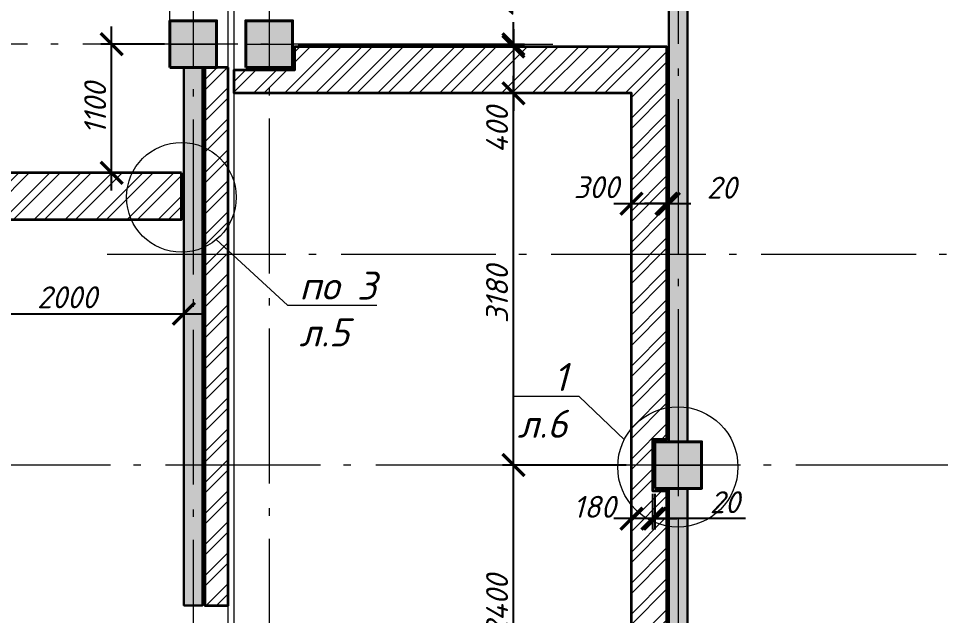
# Model space of a CAD drawing. Header units: millimetres. Extents: x -82276 to 69119, y 30132 to 86759.
# Drawn here: x -16766 to -8877, y 64568 to 69676 of the extents above; entities that cross this region are included whole.
import ezdxf
from ezdxf import colors
from ezdxf.entities.mleader import LeaderData, LeaderLine
from ezdxf.enums import TextEntityAlignment as Align
from ezdxf.math import Vec2, Vec3

# ---------------------------------------------------------------- set-up
doc = ezdxf.new("R2010")
doc.units = ezdxf.units.MM
doc.header["$MEASUREMENT"] = 0
doc.linetypes.add('Double Dashed', pattern=[1797.222233, 1325, -211.666656, 63.333344, -197.222233])
doc.layers.get('0').update_dxf_attribs({"lineweight": 5})
doc.layers.add('#Hatch', color=252, linetype='Continuous', lineweight=5, true_color=0x696969)
for name, color, linetype, lineweight in [('#Выноски', 150, 'Continuous', 15), ('#стены внутр', 152, 'Continuous', 35), ('#стены наруж', 12, 'Continuous', 35), ('колонны_Ном._пера__94', 252, 'Continuous', 5), ('колонны_Ном._пера__99', 7, 'Continuous', 40), ('оси_Ном._пера__96', 7, 'Continuous', 5), ('размеры', 7, 'Continuous', 5), ('чертеж', 7, 'Continuous', 5), ('штриховка_Ном._пера__93', 253, 'Continuous', 5)]:
    doc.layers.add(name, color=color, linetype=linetype, lineweight=lineweight)
doc.layers.add('колонны', color=7, linetype='Continuous')
doc.layers.add('оси', color=7, linetype='Continuous')
doc.styles.add('STEP PR', font='isocpeui.ttf')
doc.styles.add('СГЕНЕРИР_СТИЛЬ_2', font='gost_2_304-81_type.ttf')
doc.dimstyles.new('SPDS', dxfattribs={"dimscale": 50, "dimtxt": 2.5, "dimasz": 2.5, "dimexe": 1.25, "dimexo": 0.625, "dimtad": 1, "dimdec": 0, "dimrnd": 0.001, "dimtxsty": 'STEP PR', "dimblk": 'ARCHTICK', "dimcen": 2.5, "dimdle": 2, "dimclrd": 256, "dimclre": 256, "dimclrt": 7, "dimadec": 0, "dimazin": 2, "dimtfac": 0.75, "dimtdec": 0, "dimtmove": 1, "dimatfit": 3, "dimfxl": 1, "dimtolj": 1, "dimarcsym": 1})

# ---------------------------------------------------------------- blocks, each defined once
blk = doc.blocks.new('Стандартный маркер сетки_16')
at = {"layer": 'оси_Ном._пера__96', "linetype": 'Double Dashed'}
for p, q in [((900, 0), (41068.3, 0)), ((41068.3, 0), (41968.3, 0))]:
    blk.add_line(p, q, dxfattribs=at)
at = {"layer": 'оси_Ном._пера__96', "style": 'СГЕНЕРИР_СТИЛЬ_2'}
blk.add_attdef('AC_MarkerText_1', text='', height=350, rotation=180, dxfattribs=at).set_placement((-260.8, 269.7), align=Align.BOTTOM_LEFT)
blk = doc.blocks.new('Стандартный маркер сетки_17')
at = {"layer": 'оси_Ном._пера__96', "linetype": 'Double Dashed'}
blk.add_line((900, 0), (20403.4, 0), dxfattribs=at)
at = {"layer": 'оси_Ном._пера__96', "style": 'СГЕНЕРИР_СТИЛЬ_2'}
blk.add_attdef('AC_MarkerText_1', text='', height=350, rotation=90, dxfattribs=at).set_placement((21973.1, -122.2), align=Align.BOTTOM_LEFT)
blk = doc.blocks.new('_ArchTick')
at = {"color": 0, "linetype": 'ByBlock', "const_width": 0.15}
blk.add_lwpolyline([(-0.5, -0.5), (0.5, 0.5)], dxfattribs=at)
blk = doc.blocks.new('*D53')
at = {"layer": 'Defpoints', "color": 0, "transparency": 16777216}
for p in [(-14421, 69455.7), (-14401, 69435.7), (-12530.7, 69435.7)]:
    blk.add_point(p, dxfattribs=at)
at = {"layer": 'размеры', "lineweight": -2, "transparency": 16777216}
for p, q in [((-12530.7, 69455.7), (-12530.7, 69643.2)), ((-14374.1, 69455.7), (-12437, 69455.7)), ((-14354.1, 69435.7), (-12437, 69435.7)), ((-12530.7, 69455.7), (-12530.7, 69435.7)), ((-12530.7, 69435.7), (-12530.7, 69248.2))]:
    blk.add_line(p, q, dxfattribs=at)
at = {"layer": 'размеры', "lineweight": -2, "transparency": 16777216, "xscale": 187.5, "yscale": 187.5, "zscale": 187.5}
for p, rotation in [((-12530.7, 69455.7), 270), ((-12530.7, 69435.7), 90)]:
    blk.add_blockref('_ArchTick', p, dxfattribs=dict(at, rotation=rotation))
at = {"layer": 'размеры', "color": 7, "transparency": 16777216, "insert": (-12625.7, 69821), "char_height": 187.5, "attachment_point": 5, "rotation": 90, "style": 'STEP PR'}
blk.add_mtext('\\A1;20', dxfattribs=at)
blk = doc.blocks.new('A$C5AF24F9C')
at = {"layer": 'колонны_Ном._пера__94', "linetype": 'Continuous', "true_color": 0x737373}
blk.add_hatch(color=8, dxfattribs=at).paths.add_polyline_path([(167.4, 1128.3), (327.4, 1128.3), (327.4, 5728.7), (167.4, 5728.7)])
at = {"layer": '#стены внутр', "lineweight": 30}
blk.add_lwpolyline([(167.4, 5728.7), (327.4, 5728.7), (327.4, 1128.3), (167.4, 1128.3), (167.4, 5728.7)], dxfattribs=at)
blk = doc.blocks.new('Колонна_15_1', base_point=(22379, 71855.7))
at = {"layer": 'колонны_Ном._пера__94', "linetype": 'Continuous'}
blk.add_hatch(color=256, dxfattribs=at).paths.add_polyline_path([(22179, 71646.7), (22579, 71646.7), (22579, 72046.7), (22179, 72046.7)])
at = {"layer": 'колонны_Ном._пера__94', "color": 253, "lineweight": 5, "true_color": 0xa3a3a3}
for points in [[(22379, 72046.7), (22379, 71646.7)], [(22179, 71846.7), (22579, 71846.7)]]:
    blk.add_lwpolyline(points, dxfattribs=at)
at = {"layer": 'колонны_Ном._пера__99', "linetype": 'Continuous', "flags": 128}
blk.add_lwpolyline([(22179, 71646.7), (22579, 71646.7), (22579, 72046.7), (22179, 72046.7)], close=True, dxfattribs=at)
blk = doc.blocks.new('A$C297C156A')
at = {"layer": 'колонны_Ном._пера__94', "linetype": 'Continuous', "true_color": 0x737373}
h = blk.add_hatch(color=8, dxfattribs=at)
h.paths.add_polyline_path([(-32.7, -4228.9), (127.3, -4228.9), (127.3, 1370.7), (-32.7, 1370.7)])
h.paths.add_polyline_path([(127.3, -4628.9), (-32.7, -4628.9), (-32.7, -6629.7), (127.3, -6629.7)])
at = {"layer": '#стены внутр', "lineweight": 30}
for points in [[(-32.7, -4228.9), (-32.7, 1370.7), (127.3, 1370.7), (127.3, -4228.9)], [(127.3, -4628.9), (127.3, -6629.7), (-32.7, -6629.7), (-32.7, -4628.9)]]:
    blk.add_lwpolyline(points, dxfattribs=at)
blk = doc.blocks.new('*D63')
at = {"layer": 'Defpoints', "color": 0, "transparency": 16777216}
for p in [(-15969.1, 69455.7), (-15471, 69455.7), (-15351.3, 68355.4)]:
    blk.add_point(p, dxfattribs=at)
at = {"layer": 'размеры', "lineweight": -2, "transparency": 16777216}
for p, q in [((-15969.1, 68205.4), (-15969.1, 69605.7)), ((-15517.9, 69455.7), (-16062.9, 69455.7)), ((-15398.1, 68355.4), (-16062.9, 68355.4))]:
    blk.add_line(p, q, dxfattribs=at)
at = {"layer": 'размеры', "lineweight": -2, "transparency": 16777216, "xscale": 187.5, "yscale": 187.5, "zscale": 187.5}
for p, rotation in [((-15969.1, 69455.7), 90), ((-15969.1, 68355.4), 270)]:
    blk.add_blockref('_ArchTick', p, dxfattribs=dict(at, rotation=rotation))
at = {"layer": 'размеры', "color": 7, "transparency": 16777216, "insert": (-16109.8, 68905.5), "char_height": 187.5, "attachment_point": 5, "rotation": 90, "style": 'STEP PR'}
blk.add_mtext('\\A1;1100', dxfattribs=at)
blk = doc.blocks.new('Стандартный маркер сетки_19')
at = {"layer": 'оси_Ном._пера__96', "linetype": 'Double Dashed'}
for q in [(0, 0), (35164, 0)]:
    blk.add_line((900, 0), q, dxfattribs=at)
at = {"layer": 'оси_Ном._пера__96', "style": 'СГЕНЕРИР_СТИЛЬ_2'}
blk.add_attdef('AC_MarkerText_1', text='', height=350, rotation=180, dxfattribs=at).set_placement((36306.2, 269.7), align=Align.BOTTOM_LEFT)
blk = doc.blocks.new('Стандартный маркер сетки')
at = {"layer": 'оси_Ном._пера__96', "linetype": 'Double Dashed'}
blk.add_line((900, 0), (17157.4, 0), dxfattribs=at)
at = {"layer": 'оси_Ном._пера__96', "style": 'СГЕНЕРИР_СТИЛЬ_2'}
blk.add_attdef('AC_MarkerText_1', text='', height=350, rotation=90, dxfattribs=at).set_placement((18727, -86.6), align=Align.BOTTOM_LEFT)
blk = doc.blocks.new('*D100')
at = {"layer": 'Defpoints', "color": 0, "transparency": 16777216}
for p in [(-17351, 67503.9), (-15351.3, 67503.9), (-15351.3, 67150.1)]:
    blk.add_point(p, dxfattribs=at)
at = {"layer": 'размеры', "lineweight": -2, "transparency": 16777216}
for p, q in [((-17351, 67457.1), (-17351, 67056.4)), ((-15351.3, 67457.1), (-15351.3, 67056.4)), ((-17501, 67150.1), (-15201.3, 67150.1))]:
    blk.add_line(p, q, dxfattribs=at)
at = {"layer": 'размеры', "lineweight": -2, "transparency": 16777216, "xscale": 187.5, "yscale": 187.5, "zscale": 187.5, "rotation": 180}
blk.add_blockref('_ArchTick', (-17351, 67150.1), dxfattribs=at)
at = {"layer": 'размеры', "lineweight": -2, "transparency": 16777216, "xscale": 187.5, "yscale": 187.5, "zscale": 187.5}
blk.add_blockref('_ArchTick', (-15351.3, 67150.1), dxfattribs=at)
at = {"layer": 'размеры', "color": 7, "transparency": 16777216, "insert": (-16351.1, 67290.8), "char_height": 187.5, "attachment_point": 5, "style": 'STEP PR'}
blk.add_mtext('\\A1;2000', dxfattribs=at)
blk = doc.blocks.new('*D111')
at = {"layer": 'Defpoints', "color": 0, "transparency": 16777216}
for p in [(-11521, 65655.7), (-11341, 65655.7), (-11521, 65397.3)]:
    blk.add_point(p, dxfattribs=at)
at = {"layer": 'размеры', "lineweight": -2, "transparency": 16777216}
for p, q in [((-11521, 65608.8), (-11521, 65303.5)), ((-11341, 65608.8), (-11341, 65303.5)), ((-11191, 65397.3), (-11671, 65397.3))]:
    blk.add_line(p, q, dxfattribs=at)
at = {"layer": 'размеры', "lineweight": -2, "transparency": 16777216, "xscale": 187.5, "yscale": 187.5, "zscale": 187.5, "rotation": 180}
blk.add_blockref('_ArchTick', (-11521, 65397.3), dxfattribs=at)
at = {"layer": 'размеры', "lineweight": -2, "transparency": 16777216, "xscale": 187.5, "yscale": 187.5, "zscale": 187.5}
blk.add_blockref('_ArchTick', (-11341, 65397.3), dxfattribs=at)
at = {"layer": 'размеры', "color": 7, "transparency": 16777216, "insert": (-11838.9, 65498.6), "char_height": 187.5, "attachment_point": 5, "style": 'STEP PR'}
blk.add_mtext('\\A1;180', dxfattribs=at)
blk = doc.blocks.new('*D112')
at = {"layer": 'Defpoints', "color": 0, "transparency": 16777216}
for p in [(-11521, 68222.4), (-11221, 68222.4), (-11221, 68091.7)]:
    blk.add_point(p, dxfattribs=at)
at = {"layer": 'размеры', "lineweight": -2, "transparency": 16777216}
for p, q in [((-11521, 68175.6), (-11521, 67997.9)), ((-11221, 68175.6), (-11221, 67997.9)), ((-11671, 68091.7), (-11071, 68091.7))]:
    blk.add_line(p, q, dxfattribs=at)
at = {"layer": 'размеры', "lineweight": -2, "transparency": 16777216, "xscale": 187.5, "yscale": 187.5, "zscale": 187.5, "rotation": 180}
blk.add_blockref('_ArchTick', (-11521, 68091.7), dxfattribs=at)
at = {"layer": 'размеры', "lineweight": -2, "transparency": 16777216, "xscale": 187.5, "yscale": 187.5, "zscale": 187.5}
blk.add_blockref('_ArchTick', (-11221, 68091.7), dxfattribs=at)
at = {"layer": 'размеры', "color": 7, "transparency": 16777216, "insert": (-11821.9, 68232.3), "char_height": 187.5, "attachment_point": 5, "style": 'STEP PR'}
blk.add_mtext('\\A1;300', dxfattribs=at)
blk = doc.blocks.new('*D113')
at = {"layer": 'Defpoints', "color": 0, "transparency": 16777216}
for p in [(-12414.9, 69435.7), (-12530.7, 69036.1), (-12414.9, 69036.1)]:
    blk.add_point(p, dxfattribs=at)
at = {"layer": 'размеры', "lineweight": -2, "transparency": 16777216}
for p, q in [((-12530.7, 69585.7), (-12530.7, 68886.1)), ((-12461.8, 69435.7), (-12624.5, 69435.7)), ((-12461.8, 69036.1), (-12624.5, 69036.1))]:
    blk.add_line(p, q, dxfattribs=at)
at = {"layer": 'размеры', "lineweight": -2, "transparency": 16777216, "xscale": 187.5, "yscale": 187.5, "zscale": 187.5}
for p, rotation in [((-12530.7, 69435.7), 90), ((-12530.7, 69036.1), 270)]:
    blk.add_blockref('_ArchTick', p, dxfattribs=dict(at, rotation=rotation))
at = {"layer": 'размеры', "color": 7, "transparency": 16777216, "insert": (-12671.3, 68722.7), "char_height": 187.5, "attachment_point": 5, "rotation": 90, "style": 'STEP PR'}
blk.add_mtext('\\A1;400', dxfattribs=at)
blk = doc.blocks.new('*D119')
at = {"layer": 'Defpoints', "color": 0, "transparency": 16777216}
for p in [(-11221, 68222.4), (-11201, 68091.7), (-11201, 68091.7)]:
    blk.add_point(p, dxfattribs=at)
at = {"layer": 'размеры', "lineweight": -2, "transparency": 16777216}
for p, q in [((-11221, 68175.6), (-11221, 67997.9)), ((-11201, 68138.6), (-11201, 68185.4)), ((-11221, 68091.7), (-11408.5, 68091.7)), ((-11221, 68091.7), (-11201, 68091.7)), ((-11201, 68091.7), (-11013.5, 68091.7))]:
    blk.add_line(p, q, dxfattribs=at)
at = {"layer": 'размеры', "lineweight": -2, "transparency": 16777216, "xscale": 187.5, "yscale": 187.5, "zscale": 187.5}
blk.add_blockref('_ArchTick', (-11221, 68091.7), dxfattribs=at)
at = {"layer": 'размеры', "lineweight": -2, "transparency": 16777216, "xscale": 187.5, "yscale": 187.5, "zscale": 187.5, "rotation": 180}
blk.add_blockref('_ArchTick', (-11201, 68091.7), dxfattribs=at)
at = {"layer": 'размеры', "color": 7, "transparency": 16777216, "insert": (-10749.6, 68228.7), "char_height": 187.5, "attachment_point": 5, "style": 'STEP PR'}
blk.add_mtext('\\A1;20', dxfattribs=at)
blk = doc.blocks.new('*D145')
at = {"layer": 'Defpoints', "color": 0, "transparency": 16777216}
for p in [(-11341, 65655.7), (-11321, 65655.7), (-11321, 65397.3)]:
    blk.add_point(p, dxfattribs=at)
at = {"layer": 'размеры', "lineweight": -2, "transparency": 16777216}
for p, q in [((-11341, 65608.8), (-11341, 65303.5)), ((-11321, 65608.8), (-11321, 65303.5)), ((-11341, 65397.3), (-11528.5, 65397.3)), ((-11341, 65397.3), (-11321, 65397.3)), ((-11341, 65397.3), (-11321, 65397.3)), ((-11321, 65397.3), (-11133.5, 65397.3)), ((-10544.6, 65397.3), (-11321, 65397.3))]:
    blk.add_line(p, q, dxfattribs=at)
at = {"layer": 'размеры', "lineweight": -2, "transparency": 16777216, "xscale": 187.5, "yscale": 187.5, "zscale": 187.5}
blk.add_blockref('_ArchTick', (-11341, 65397.3), dxfattribs=at)
at = {"layer": 'размеры', "lineweight": -2, "transparency": 16777216, "xscale": 187.5, "yscale": 187.5, "zscale": 187.5, "rotation": 180}
blk.add_blockref('_ArchTick', (-11321, 65397.3), dxfattribs=at)
at = {"layer": 'размеры', "color": 7, "transparency": 16777216, "insert": (-10722.6, 65537.9), "char_height": 187.5, "attachment_point": 5, "style": 'STEP PR'}
blk.add_mtext('\\A1;20', dxfattribs=at)
blk = doc.blocks.new('*D228')
at = {"layer": 'Defpoints', "color": 0, "transparency": 16777216}
for p in [(-12530.7, 65855.7), (-11521, 65855.7), (-11521, 63455.7)]:
    blk.add_point(p, dxfattribs=at)
at = {"layer": 'размеры', "lineweight": -2, "transparency": 16777216}
for p, q in [((-12530.7, 63305.7), (-12530.7, 66005.7)), ((-11567.9, 65855.7), (-12624.5, 65855.7)), ((-11567.9, 63455.7), (-12624.5, 63455.7))]:
    blk.add_line(p, q, dxfattribs=at)
at = {"layer": 'размеры', "lineweight": -2, "transparency": 16777216, "xscale": 187.5, "yscale": 187.5, "zscale": 187.5}
for p, rotation in [((-12530.7, 65855.7), 90), ((-12530.7, 63455.7), 270)]:
    blk.add_blockref('_ArchTick', p, dxfattribs=dict(at, rotation=rotation))
at = {"layer": 'размеры', "color": 7, "transparency": 16777216, "insert": (-12671.3, 64655.7), "char_height": 187.5, "attachment_point": 5, "rotation": 90, "style": 'STEP PR'}
blk.add_mtext('\\A1;2400', dxfattribs=at)
blk = doc.blocks.new('*D229')
at = {"layer": 'Defpoints', "color": 0, "transparency": 16777216}
for p in [(-12530.7, 69036.1), (-11521, 69036.1), (-11521, 65855.7)]:
    blk.add_point(p, dxfattribs=at)
at = {"layer": 'размеры', "lineweight": -2, "transparency": 16777216}
for p, q in [((-12530.7, 65705.7), (-12530.7, 69186.1)), ((-11567.9, 69036.1), (-12624.5, 69036.1)), ((-11567.9, 65855.7), (-12624.5, 65855.7))]:
    blk.add_line(p, q, dxfattribs=at)
at = {"layer": 'размеры', "lineweight": -2, "transparency": 16777216, "xscale": 187.5, "yscale": 187.5, "zscale": 187.5}
for p, rotation in [((-12530.7, 69036.1), 90), ((-12530.7, 65855.7), 270)]:
    blk.add_blockref('_ArchTick', p, dxfattribs=dict(at, rotation=rotation))
at = {"layer": 'размеры', "color": 7, "transparency": 16777216, "insert": (-12671.3, 67316.7), "char_height": 187.5, "attachment_point": 5, "rotation": 90, "style": 'STEP PR'}
blk.add_mtext('\\A1;3180', dxfattribs=at)
blk = doc.blocks.new('_None')

msp = doc.modelspace()

# ---------------------------------------------------------------- hatches: boundary and pattern name
at = {"layer": '#Hatch'}
h = msp.add_hatch(dxfattribs=at)
h.set_pattern_fill('ANSI32', color=256, scale=500)
h.paths.add_polyline_path([(-11121, 63235.7), (-11341, 63235.7), (-11341, 63455.7), (-11521, 63455.7), (-11521, 62655.7), (-11121, 62655.7)])
h.paths.add_polyline_path([(-11521, 63455.7), (-11341, 63455.7), (-11341, 63675.7), (-11221, 63675.7), (-11221, 65635.7), (-11341, 65635.7), (-11341, 65655.7), (-11341, 65855.7), (-11521, 65855.7)])
h.paths.add_polyline_path([(-11521, 65855.7), (-11341, 65855.7), (-11341, 66075.7), (-11221, 66075.7), (-11221, 69435.7), (-14401, 69435.7), (-14401, 69235.7), (-14621, 69235.7), (-14621, 69036.1), (-11521, 69036.1)])
h.paths.add_polyline_path([(-14621, 69036.1), (-14621, 69235.7), (-14921, 69235.7), (-14921, 69036.1)])
h.paths.add_polyline_path([(-9751, 62835.7), (-9751, 63235.7), (-11121, 63235.7), (-11121, 62655.7), (-10921, 62655.7), (-10921, 62835.7)])
h = msp.add_hatch(dxfattribs=at)
h.set_pattern_fill('ANSI32', color=256, scale=500)
h.paths.add_polyline_path([(-15171, 65855.7), (-14971, 65855.7), (-14971, 69255.7), (-15171, 69255.7)])
h.paths.add_polyline_path([(-14971, 65855.7), (-15171, 65855.7), (-15171, 64655.7), (-14971, 64655.7)])
h = msp.add_hatch(dxfattribs=at)
h.set_pattern_fill('ANSI32', color=256, scale=500)
h.paths.add_polyline_path([(-17351, 68355.4), (-17351, 67955.4), (-15371.3, 67955.4), (-15371.3, 68355.4)])

# ---------------------------------------------------------------- linework, layer by layer
at = {"layer": '#Выноски'}
for centre, radius in [((-15372, 68146.4), 469.4), ((-11124.5, 65840), 514.3)]:
    msp.add_circle(centre, radius, dxfattribs=at)
at = {"layer": '#стены наруж'}
for points in [[(-11341, 63235.7), (-9751, 63235.7), (-9751, 62835.7), (-10921, 62835.7), (-10921, 62635.7), (-11521, 62635.7), (-11521, 69036.1), (-14921, 69036.1), (-14921, 69235.7), (-14401, 69235.7), (-14401, 69435.7), (-11221, 69435.7), (-11221, 66075.7), (-11341, 66075.7), (-11341, 65655.7), (-11341, 65635.7), (-11221, 65635.7), (-11221, 63675.7), (-11341, 63675.7), (-11341, 63235.7)], [(-14971, 69255.7), (-15171, 69255.7), (-15171, 64655.7), (-14971, 64655.7), (-14971, 69255.7), (-14971, 69255.7), (-14971, 69255.7)], [(-15371.3, 68355.4), (-17351, 68355.4), (-17351, 67955.4), (-15371.3, 67955.4), (-15371.3, 68355.4)], [(-11201, 63655.2), (-11201, 65655.7)]]:
    msp.add_lwpolyline(points, dxfattribs=at)
at = {"layer": 'оси_Ном._пера__96', "linetype": 'Double Dashed'}
msp.add_line((25356.7, 65855.7), (-47112.2, 65855.7), dxfattribs=at)
at = {"layer": 'чертеж', "color": 5, "lineweight": 0}
for points in [[(-14971, 69500.1), (-14971, 72505.7), (-21925.7, 72505.7), (-21925.7, 69892.9), (-45919.8, 69892.9), (-45921, 56655.7), (-14971, 56655.7), (-14971, 69500.1)], [(-14921, 69540.5), (-14921, 72504.6), (23029, 72505.9), (23029, 56585.7), (15720.8, 56585.7), (15720.6, 62655.7), (-14921, 62655.7), (-14921, 69540.5)]]:
    msp.add_lwpolyline(points, dxfattribs=at)
at = {"layer": 'штриховка_Ном._пера__93', "lineweight": 5}
msp.add_lwpolyline([(-15471, 69655.7), (-15471, 71655.7)], dxfattribs=at)

# ---------------------------------------------------------------- block references
at = {"layer": '#стены внутр', "lineweight": 30}
msp.add_blockref('A$C5AF24F9C', (-15518.7, 63526.9), dxfattribs=at)
at = {"layer": '#стены наруж'}
msp.add_blockref('A$C297C156A', (-11168.4, 70284.9), dxfattribs=at)
at = {"layer": 'колонны'}
for p in [(-15271, 69464.6), (-14621, 69464.6), (-11121, 65864.6)]:
    msp.add_blockref('Колонна_15_1', p, dxfattribs=at)
at = {"layer": 'оси', "color": 251, "lineweight": 5, "zscale": 1000, "rotation": 270}
for name, p in [('Стандартный маркер сетки_17', (-11121, 73481.1)), ('Стандартный маркер сетки', (-15270.1, 73304.7)), ('Стандартный маркер сетки_17', (-14621, 73314.4))]:
    msp.add_blockref(name, p, dxfattribs=at)
at = {"layer": 'оси', "color": 251, "linetype": 'Continuous', "lineweight": 13, "zscale": 1000, "rotation": 180}
msp.add_blockref('Стандартный маркер сетки_19', (-12193.3, 69455.7), dxfattribs=at)
at = {"layer": 'оси', "color": 251, "linetype": 'Continuous', "lineweight": 5, "zscale": 1000, "rotation": 180}
msp.add_blockref('Стандартный маркер сетки_16', (25960.5, 67655.7), dxfattribs=at)

# ---------------------------------------------------------------- dimensions: what is measured, and where the dimension line sits
at = {"layer": 'размеры'}
for base, p1, p2, picture, middle in [((-12530.7, 69435.7), (-14421, 69455.7), (-14401, 69435.7), '*D53', (-12485.1, 69821)), ((-12530.7, 69036.1), (-12414.9, 69435.7), (-12414.9, 69036.1), '*D113', (-12530.7, 68722.7)), ((-12530.7, 69036.1), (-11521, 65855.7), (-11521, 69036.1), '*D229', (-12530.7, 67316.7))]:
    dim = msp.add_linear_dim(base=base, p1=p1, p2=p2, angle=90, dimstyle='SPDS', override={"dimscale": 75, "dimtxsty": 'STEP PR'}, dxfattribs=at)
    dim.commit()
    dim.dimension.update_dxf_attribs({"geometry": picture, "text_midpoint": middle, "dimtype": 160})
for base, p1, p2, picture, middle in [((-15969.1, 69455.7), (-15351.3, 68355.4), (-15471, 69455.7), '*D63', (-16109.8, 68905.5)), ((-12530.7, 65855.7), (-11521, 63455.7), (-11521, 65855.7), '*D228', (-12671.3, 64655.7))]:
    dim = msp.add_linear_dim(base=base, p1=p1, p2=p2, angle=90, dimstyle='SPDS', override={"dimscale": 75, "dimtxsty": 'STEP PR'}, dxfattribs=at)
    dim.commit()
    dim.dimension.update_dxf_attribs({"geometry": picture, "text_midpoint": middle})
for base, p1, p2, picture, middle in [((-11221, 68091.7), (-11521, 68222.4), (-11221, 68222.4), '*D112', (-11821.9, 68091.7)), ((-11201, 68091.7), (-11221, 68222.4), (-11201, 68091.7), '*D119', (-10749.6, 68088.1)), ((-11521, 65397.3), (-11341, 65655.7), (-11521, 65655.7), '*D111', (-11838.9, 65358)), ((-11321, 65397.3), (-11341, 65655.7), (-11321, 65655.7), '*D145', (-10722.6, 65256.4))]:
    dim = msp.add_linear_dim(base=base, p1=p1, p2=p2, dimstyle='SPDS', override={"dimscale": 75, "dimtxsty": 'STEP PR'}, dxfattribs=at)
    dim.commit()
    dim.dimension.update_dxf_attribs({"geometry": picture, "text_midpoint": middle, "dimtype": 160})
dim = msp.add_linear_dim(base=(-15351.3, 67150.1), p1=(-17351, 67503.9), p2=(-15351.3, 67503.9), dimstyle='SPDS', override={"dimscale": 75, "dimtxsty": 'STEP PR'}, dxfattribs=at)
dim.commit()
dim.dimension.update_dxf_attribs({"geometry": '*D100', "text_midpoint": (-16351.1, 67290.8)})

# ---------------------------------------------------------------- leaders
at = {"layer": '#Выноски'}
ml = msp.add_multileader_mtext('Standard', dxfattribs=at)
ml.set_content('\\A1;по 3\\Pл.5 ', color=256, style='STEP PR')
ml.set_leader_properties(color=256, linetype='ByLayer', lineweight=-1)
ml.set_arrow_properties(name='NONE')
ml.build(insert=Vec2(0, 0))
ml.multileader.update_dxf_attribs({"text_left_attachment_type": 6, "text_right_attachment_type": 6, "dogleg_length": 0, "arrow_head_size": 240})
ctx = ml.context
ctx.base_point, ctx.char_height, ctx.arrow_head_size, ctx.landing_gap_size, ctx.plane_origin = Vec3(-14463.3, 67222.6), 240, 240, 100, Vec3(-10852.2, 53507.3)
ctx.left_attachment, ctx.right_attachment = 6, 6
notes = []
notes.append((ctx, [(0, (1, 1, 0), (-14463.3, 67222.6), (1, 0), 0, [(0, [(-15073.6, 67784)], 0, [])])]))
ctx.mtext.insert, ctx.mtext.rotation, ctx.mtext.width, ctx.mtext.defined_height, ctx.mtext.flow_direction = Vec3(-14363.3, 67510.6), 6.283185, 920.715, 410.9, 5
ml = msp.add_multileader_mtext('Standard', dxfattribs=at)
ml.set_content('\\A1;1\\Pл.6', color=256, style='STEP PR')
ml.set_leader_properties(color=256, linetype='ByLayer', lineweight=-1)
ml.set_arrow_properties(name='NONE')
ml.build(insert=Vec2(0, 0))
ml.multileader.update_dxf_attribs({"text_left_attachment_type": 6, "text_right_attachment_type": 6, "dogleg_length": 0, "arrow_head_size": 240})
ctx = ml.context
ctx.base_point, ctx.char_height, ctx.arrow_head_size, ctx.landing_gap_size, ctx.plane_origin = Vec3(-12590.3, 66440.8), 240, 240, 100, Vec3(-6706.3, 52667.6)
ctx.left_attachment, ctx.right_attachment, ctx.text_align_type = 6, 6, 2
notes.append((ctx, [(1, (1, 1, 0), (-11968.8, 66440.8), (-1, 0), 0, [(0, [(-11582.2, 66071.5)], 0, [])])]))
ctx.mtext.insert, ctx.mtext.rotation, ctx.mtext.width, ctx.mtext.defined_height, ctx.mtext.alignment, ctx.mtext.flow_direction = Vec3(-12068.8, 66728.8), 6.283185, 463.756, 507.6, 3, 5
for ctx, leaders in notes:
    for number, flags, end, landing, length, lines in leaders:
        leader = LeaderData()
        leader.index, (leader.has_last_leader_line, leader.has_dogleg_vector, leader.attachment_direction) = number, flags
        leader.last_leader_point, leader.dogleg_vector, leader.dogleg_length = Vec3(end), Vec3(landing), length
        for number, points, colour, breaks in lines:
            line = LeaderLine()
            line.index, line.vertices, line.color, line.breaks = number, Vec3.list(points), colors.encode_raw_color(colour), breaks
            leader.lines.append(line)
        ctx.leaders.append(leader)

doc.saveas('drawing.dxf')
